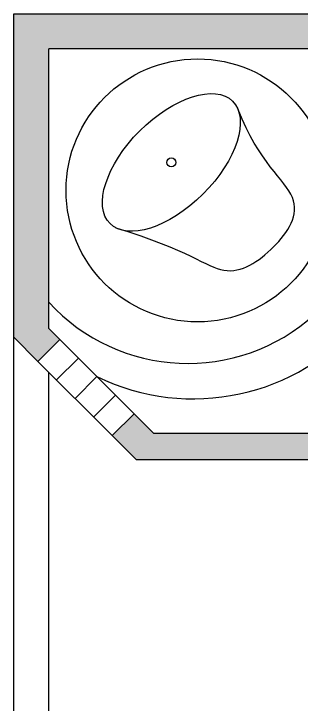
# Model space of a CAD drawing. Header units: millimetres. Extents: x -656 to 1500, y 0 to 1085.
# Drawn here: x 0 to 164.2, y 690.2 to 1085 of the extents above; entities that cross this region are included whole.
import ezdxf

# ---------------------------------------------------------------- set-up
doc = ezdxf.new("R2010")
doc.units = ezdxf.units.MM
for name, color, linetype, lineweight, true_color in [('1 - paredes', 7, 'Continuous', 25, 0x000000), ('2 - portas e janelas', 1, 'Continuous', 25, 0xff0000), ('4 - layouts dos objetos', 83, 'Continuous', 25, 0x63c85c)]:
    doc.layers.add(name, color=color, linetype=linetype, lineweight=lineweight, true_color=true_color)

msp = doc.modelspace()

# ---------------------------------------------------------------- hatches: boundary and pattern name
at = {"layer": '1 - paredes', "true_color": 0xa0a0a4}
h = msp.add_hatch(color=252, dxfattribs=at)
h.paths.add_polyline_path([(1030, 1065), (685, 1065), (685, 830), (685, 795), (695, 795), (695, 780), (670, 780), (670, 830), (580, 830), (580, 750), (565, 750), (565, 830), (530, 830), (530, 845), (670, 845), (670, 1065), (450, 1065), (450, 995), (435, 995), (435, 1065), (20, 1065), (20, 905), (26.29, 898.71), (13.79, 886.21), (0, 900), (0, 1085), (1045, 1085), (1045, 1030), (1030, 1030)])
h.paths.add_polyline_path([(435, 915), (450, 915), (450, 830), (435, 830), (200, 830), (200, 770), (185, 770), (185, 830), (70, 830), (56.21, 843.79), (68.71, 856.29), (80, 845), (435, 845)])

# ---------------------------------------------------------------- linework, layer by layer
at = {"layer": '1 - paredes'}
for p, q in [((0, 1085), (1045, 1085)), ((0, 900), (0, 1085)), ((20, 905), (20, 1065)), ((435, 1065), (20, 1065)), ((26.29, 898.71), (20, 905)), ((0, 20), (0, 900)), ((13.79, 886.21), (0, 900)), ((13.79, 886.21), (26.29, 898.71)), ((20, 20), (20, 880)), ((56.21, 843.79), (68.71, 856.29)), ((80, 845), (68.71, 856.29)), ((435, 845), (80, 845)), ((70, 830), (56.21, 843.79)), ((185, 830), (70, 830))]:
    msp.add_line(p, q, dxfattribs=at)
at = {"layer": '2 - portas e janelas', "color": 5, "true_color": 0x0000ff}
for p, q in [((68.71, 856.29), (26.29, 898.71)), ((56.21, 843.79), (13.79, 886.21)), ((24.39, 875.61), (36.89, 888.11)), ((35, 865), (47.5, 877.5)), ((45.61, 854.39), (58.11, 866.89))]:
    msp.add_line(p, q, dxfattribs=at)
at = {"layer": '4 - layouts dos objetos'}
for centre, radius in [((105, 984), 75.17), ((90, 1000), 2.57)]:
    msp.add_circle(centre, radius, dxfattribs=at)
for centre, radius, start, end in [((99.37, 992.64), 107.59, 222.4621, 42.2644), ((102.53, 990.46), 125.65, 244.0251, 36.3874)]:
    msp.add_arc(centre, radius, start, end, dxfattribs=at)
msp.add_ellipse((90, 1000), major_axis=(35, 35), ratio=0.515796, dxfattribs=at)
msp.add_open_spline([(58.28, 962.6), (100, 950), (120, 930), (150, 950), (170, 980), (140, 1000), (128.1, 1030.2)], degree=3, dxfattribs=at)

doc.saveas('drawing.dxf')
